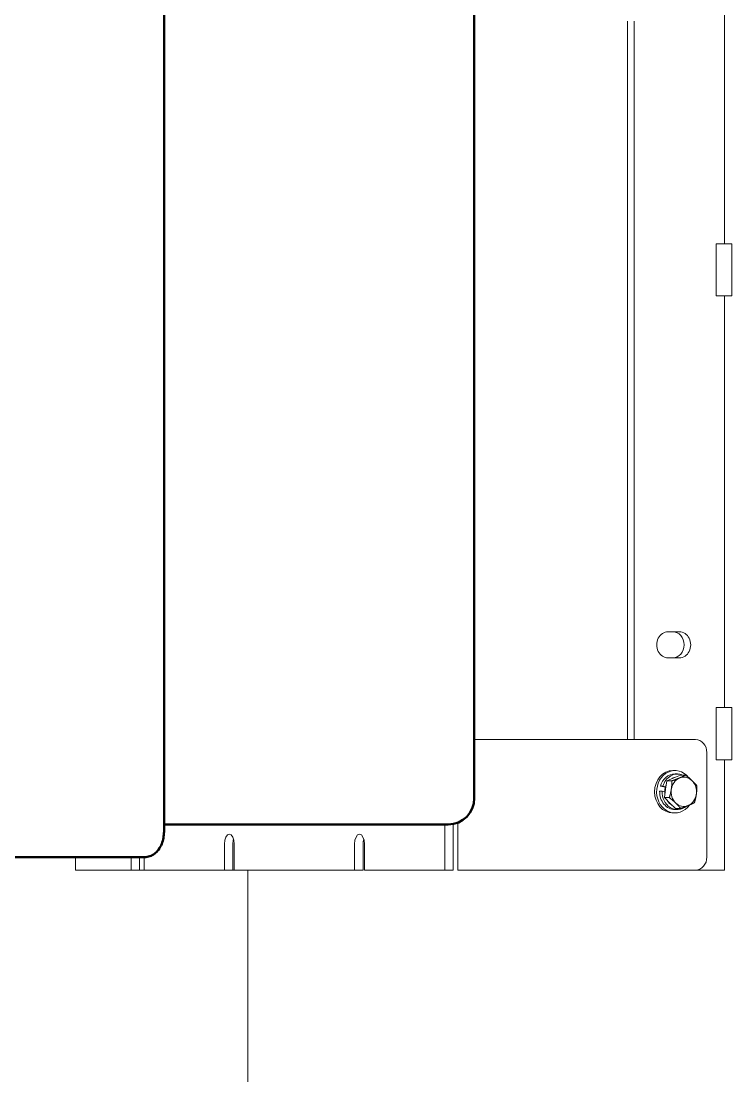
# Model space of a CAD drawing. Header units: inches. Extents: x 20 to 536, y 8 to 344.
# Drawn here: x 228.73 to 242.33, y 94.69 to 114.88 of the extents above; entities that cross this region are included whole.
import ezdxf

# ---------------------------------------------------------------- set-up
doc = ezdxf.new("R2010")
doc.units = ezdxf.units.IN
doc.header["$LTSCALE"] = 16
doc.header["$MEASUREMENT"] = 0
doc.layers.add('Visible (ANSI)', color=7, linetype='Continuous', lineweight=50)

msp = doc.modelspace()

# ---------------------------------------------------------------- linework, layer by layer
at = {"layer": 'Visible (ANSI)', "linetype": 'Continuous', "lineweight": 18}
for p, q in [((242.19339, 110.61531), (242.19339, 118.49531)), ((240.33634, 101.12531), (240.33634, 114.87531)), ((240.46134, 114.87531), (240.46134, 101.12531)), ((242.33279, 110.61531), (242.03101, 110.61531)), ((242.03101, 109.61531), (242.03101, 110.61531)), ((242.33279, 109.61531), (242.33279, 110.61531)), ((242.33279, 109.61531), (242.03101, 109.61531)), ((242.19339, 101.73531), (242.19339, 109.61531)), ((241.11086, 103.18781), (241.32736, 103.18781)), ((241.32736, 102.68781), (241.11086, 102.68781)), ((242.33279, 101.73531), (242.03101, 101.73531)), ((242.03101, 100.73531), (242.03101, 101.73531)), ((242.33279, 100.73531), (242.33279, 101.73531)), ((238.09389, 101.12531), (237.40427, 101.12531)), ((238.09389, 101.12531), (238.69153, 101.12531)), ((241.63762, 101.12531), (238.69153, 101.12531)), ((241.85413, 98.87531), (241.85413, 100.87531)), ((242.33279, 100.73531), (242.03101, 100.73531)), ((242.19339, 98.62531), (242.19339, 100.73531)), ((241.08849, 100.33338), (241.22042, 100.38917)), ((241.24461, 100.53131), (241.20461, 100.53131)), ((241.22042, 100.38917), (241.35235, 100.44497)), ((241.24461, 100.46531), (241.29161, 100.46531)), ((241.35235, 100.44497), (241.4488, 100.44497)), ((240.95033, 100.13682), (240.99733, 100.13682)), ((240.9643, 100.22942), (241.0113, 100.22942)), ((240.9643, 100.22942), (241.05963, 100.21024)), ((240.99733, 100.13682), (241.04826, 100.12657)), ((241.06223, 100.21918), (241.0113, 100.22942)), ((241.04025, 100.01373), (241.06437, 100.17355)), ((241.06437, 100.17355), (241.08849, 100.33338)), ((241.08849, 100.33338), (241.18494, 100.33338)), ((241.04025, 100.01373), (241.1367, 100.01373)), ((241.14806, 99.90969), (241.04025, 100.01373)), ((241.25587, 99.80566), (241.14806, 99.90969)), ((241.24461, 99.78531), (241.29161, 99.78531)), ((241.25587, 99.80566), (241.35232, 99.80566)), ((237.08721, 99.53498), (237.08721, 98.62531)), ((241.24461, 99.71931), (241.20461, 99.71931)), ((236.83721, 98.62531), (236.83721, 99.50031)), ((236.99959, 99.50948), (236.99959, 98.62531)), ((232.62346, 98.62531), (232.62346, 99.12531)), ((232.78584, 99.12531), (232.78584, 98.62531)), ((232.81096, 99.12531), (232.81096, 98.62531)), ((235.11346, 98.62531), (235.11346, 99.12531)), ((235.27584, 99.12531), (235.27584, 98.62531)), ((235.30096, 99.12531), (235.30096, 98.62531)), ((229.77192, 98.87531), (229.77192, 98.62531)), ((230.83721, 98.62531), (230.83721, 98.87531)), ((230.99959, 98.87531), (230.99959, 98.62531)), ((231.08721, 98.87531), (231.08721, 98.62531)), ((229.83054, 98.62531), (229.77192, 98.62531)), ((229.83054, 98.62531), (230.83721, 98.62531)), ((230.99959, 98.62531), (230.83721, 98.62531)), ((231.08721, 98.62531), (230.99959, 98.62531)), ((231.08721, 98.62531), (232.62346, 98.62531)), ((232.78584, 98.62531), (232.62346, 98.62531)), ((232.78584, 98.62531), (232.81096, 98.62531)), ((232.81096, 98.62531), (235.11346, 98.62531)), ((233.07025, 72.12531), (233.07025, 98.62531)), ((235.27584, 98.62531), (235.11346, 98.62531)), ((235.30096, 98.62531), (236.83721, 98.62531)), ((236.99959, 98.62531), (236.83721, 98.62531)), ((237.08721, 98.62531), (238.09389, 98.62531)), ((238.69153, 98.62531), (238.09389, 98.62531)), ((238.69153, 98.62531), (241.63762, 98.62531)), ((241.63762, 98.62531), (242.19339, 98.62531))]:
    msp.add_line(p, q, dxfattribs=at)
at = {"layer": 'Visible (ANSI)'}
for p, q in [((231.46709, 99.37531), (231.46709, 116.12531)), ((237.40427, 100.00031), (237.40427, 115.50031)), ((231.46709, 99.50031), (236.90427, 99.50031)), ((223.62559, 98.87531), (230.87559, 98.87531)), ((230.87559, 98.87531), (231.09209, 98.87531))]:
    msp.add_line(p, q, dxfattribs=at)
msp.add_arc((236.90427, 100.00031), 0.5, 270, 0, dxfattribs=at)
at = {"layer": 'Visible (ANSI)', "linetype": 'Continuous', "lineweight": 18}
for centre, major_axis, ratio, start_param, end_param in [((241.11086, 102.93781), (0, -0.25), 0.8660254, 3.14159265, 6.28318531), ((241.20236, 102.93781), (0, -0.25), 0.8660254, 0, 3.14159265), ((241.32736, 102.93781), (0, 0.25), 0.8660254, 3.14159265, 6.28318531), ((241.63762, 100.87531), (0, 0.25), 0.8660254, 4.71238898, 6.28318531), ((241.24461, 100.12531), (0, 0.406), 0.8660254, 5.45706195, 10.31808357), ((241.20461, 100.12531), (0, 0.406), 0.8660254, 0, 3.14159265), ((241.24461, 100.12531), (0, 0.34), 0.8660254, 0, 1.25958251), ((241.29161, 100.12531), (0, 0.34), 0.8660254, 5.9354797, 7.54276781), ((241.29161, 100.12531), (0, 0.281), 0.8660254, 0.16281144, 0.53931723), ((241.41311, 100.12531), (0, 0.281), 0.8660254, 0.35106433, 1.39826189), ((241.41311, 100.12531), (0, 0.281), 0.8660254, 5.58705209, 6.63424964), ((241.41311, 100.12531), (0, 0.281), 0.8660254, 4.53985454, 5.58705209), ((241.24461, 100.12531), (0, -0.34), 0.8660254, 4.67853392, 6.28318531), ((241.29161, 100.12531), (0, -0.34), 0.8660254, 4.67853392, 6.89105167), ((241.29161, 100.12531), (0, 0.281), 0.8660254, 1.07875043, 1.71777334), ((241.41311, 100.12531), (0, -0.281), 0.8660254, 4.53985454, 5.58705209), ((241.29161, 100.12531), (0, 0.281), 0.8660254, 2.18806404, 2.70285484), ((241.41311, 100.12531), (0, -0.281), 0.8660254, 0.35106433, 1.39826189), ((241.41311, 100.12531), (0, -0.281), 0.8660254, 5.58705209, 6.63424964), ((232.71721, 99.12531), (0, 0.1875), 0.5, 4.71238898, 7.85398163), ((232.87959, 99.12531), (0, -0.1875), 0.5, 4.1887902, 4.71238898), ((235.20721, 99.12531), (0, 0.1875), 0.5, 4.71238898, 7.85398163), ((235.36959, 99.12531), (0, -0.1875), 0.5, 4.1887902, 4.71238898), ((241.63762, 98.87531), (0, -0.25), 0.8660254, 0, 1.57079633)]:
    msp.add_ellipse(centre, major_axis=major_axis, ratio=ratio, start_param=start_param, end_param=end_param, dxfattribs=at)
for points in [[(241.18494, 100.33338), (241.26819, 100.36328), (241.32942, 100.38917)], [(241.32942, 100.38917), (241.39065, 100.41507), (241.4488, 100.44497)], [(241.4488, 100.44497), (241.51913, 100.38921), (241.56916, 100.34093)], [(241.56916, 100.34093), (241.61919, 100.29265), (241.66442, 100.2369)], [(241.1367, 100.01373), (241.16217, 100.09938), (241.17337, 100.17355)], [(241.17337, 100.17355), (241.18456, 100.24773), (241.18494, 100.33338)], [(241.66442, 100.2369), (241.66404, 100.15125), (241.65285, 100.07707)], [(241.25706, 99.90969), (241.20702, 99.95798), (241.1367, 100.01373)], [(241.65285, 100.07707), (241.64165, 100.00289), (241.61618, 99.91724)], [(241.35232, 99.80566), (241.30709, 99.86141), (241.25706, 99.90969)], [(241.4968, 99.86145), (241.43557, 99.83556), (241.35232, 99.80566)], [(241.61618, 99.91724), (241.55803, 99.88734), (241.4968, 99.86145)]]:
    msp.add_rational_spline(points, [1, 1.0379548493, 1], degree=2, dxfattribs=at)
at = {"layer": 'Visible (ANSI)'}
msp.add_open_spline([(231.09209, 98.87531), (231.12737, 98.87531), (231.16248, 98.88154), (231.22834, 98.90406), (231.25839, 98.92086), (231.31576, 98.96318), (231.3406, 98.98966), (231.38818, 99.05278), (231.40743, 99.09001), (231.4373, 99.16529), (231.44778, 99.20349), (231.4622, 99.28089), (231.46609, 99.32006), (231.46704, 99.36465), (231.46709, 99.36998), (231.46709, 99.37531)], degree=3, knots=[4.71238898, 4.71238898, 4.71238898, 4.71238898, 4.88171706, 4.88171706, 5.06570872, 5.06570872, 5.29807476, 5.29807476, 5.61223403, 5.61223403, 5.92639329, 5.92639329, 6.24055256, 6.24055256, 6.28318531, 6.28318531, 6.28318531, 6.28318531], dxfattribs=at)

doc.saveas('drawing.dxf')
